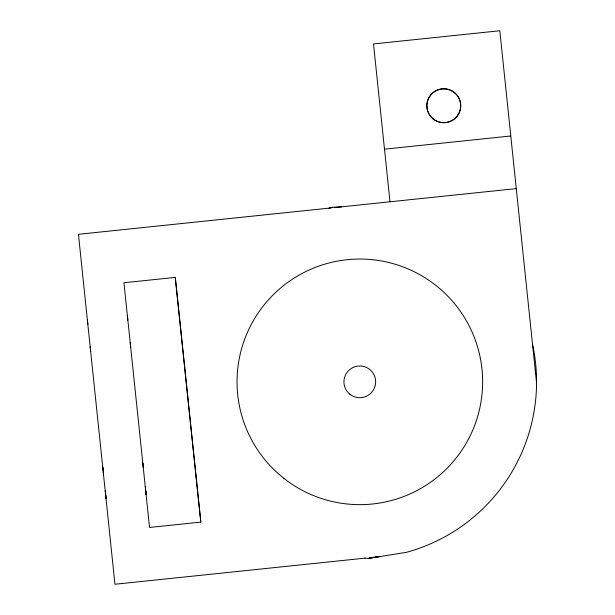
<?xml version="1.0" encoding="UTF-8"?>
<svg xmlns="http://www.w3.org/2000/svg" width="615" height="615" viewBox="0 0 615 615"><rect width="100%" height="100%" fill="white"/><g stroke="black" fill="none" stroke-linecap="round" stroke-linejoin="round"><path stroke-width="0.92" d="M328.856 208.17L332 207.324M365.01 558.151L368.646 558.359L378.048 556.79M368.646 558.359L406.384 552.339A176.728 176.728 0 0 0 532.598 344.6M384.506 149.168L510.804 135.984M365.056 558.151L114.959 584.25L78.436 234.307L331.57 207.885M334.283 207.601L516.316 188.605M175.275 277.396L123.938 282.746L149.53 527.455L200.821 522.104L175.275 277.396L200.821 522.104M369.669 557.659L371.529 557.467M373.397 557.275L379.194 556.667M331.954 207.324L341.525 206.848M389.987 201.789L373.505 43.934L499.803 30.75L536.518 382.607M127.451 316.187L127.39 315.649L127.874 320.277M130.634 346.683L130.688 347.221L130.211 342.601M87.445 320.369L87.384 319.831L87.86 324.451M90.62 350.858L90.682 351.396L90.205 346.775M145.248 486.657L146.07 494.552L145.578 489.932M142.995 465.101L142.772 462.98L143.249 467.608M103.581 475.049L102.767 467.162L102.989 469.276M105.242 490.839L106.057 498.727L105.572 494.106M283.899 478.355A122.8 122.8 0 0 0 481.384 399.358A122.8 122.8 0 0 0 314.227 267.832A122.8 122.8 0 0 0 283.899 478.355M349.797 394.177A15.875 15.875 0 0 0 375.465 384.344A15.875 15.875 0 0 0 354.109 367.024A15.875 15.875 0 0 0 349.797 394.177M433.137 118.895A16.928 16.928 0 0 0 460.52 108.401A16.928 16.928 0 0 0 437.742 89.936A16.928 16.928 0 0 0 433.121 118.895A16.928 16.928 0 0 0 460.504 108.401A16.928 16.928 0 0 0 437.734 89.936A16.928 16.928 0 0 0 433.137 118.895"/></g></svg>
